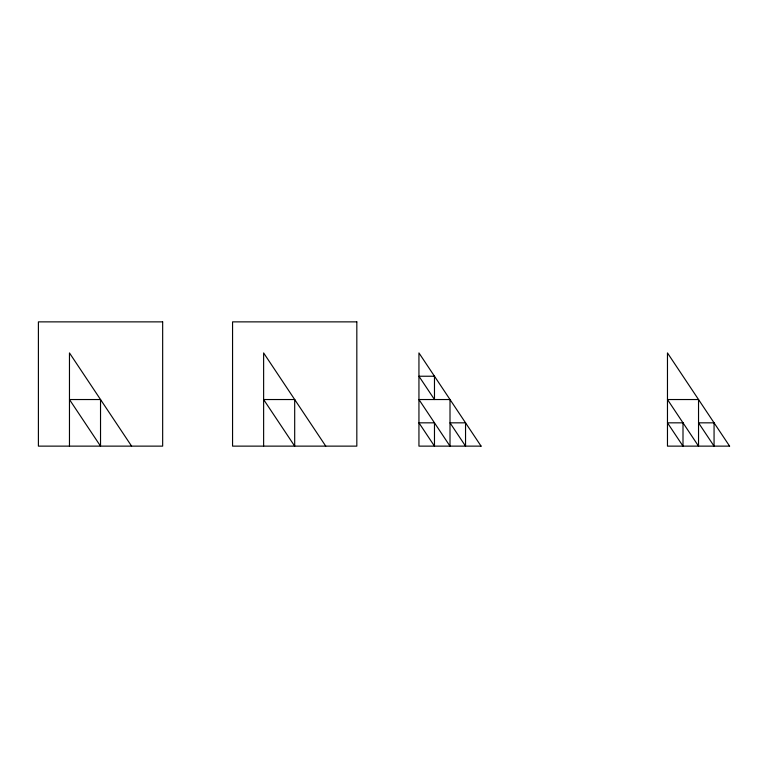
<?xml version="1.0" encoding="UTF-8"?>
<svg xmlns="http://www.w3.org/2000/svg" width="768" height="768" viewBox="0 0 768 768"><rect width="100%" height="100%" fill="white"/><g stroke="black" fill="none" stroke-linecap="round" stroke-linejoin="round"><path stroke-width="1.15" d="M325.757 446.131L263.626 352.934L263.626 446.131M131.597 446.131L69.466 352.934L69.466 446.131M162.662 321.869L38.4 321.869L38.4 446.131L162.662 446.131L162.662 321.869M356.822 321.869L232.56 321.869L232.56 446.131L356.822 446.131L356.822 321.869M434.477 376.234L418.944 376.234L434.477 399.533L434.477 376.234M100.531 399.533L69.466 399.533L100.531 446.131L100.531 399.533M294.691 399.533L263.626 399.533L294.691 446.131L294.691 399.533M450.01 399.533L418.944 399.533L450.01 446.131L450.01 399.533M698.534 399.533L667.469 399.533L698.534 446.131L698.534 399.533M434.477 422.832L418.944 422.832L434.477 446.131L434.477 422.832M465.542 422.832L450.01 422.832L465.542 446.131L465.542 422.832M683.002 422.832L667.469 422.832L683.002 446.131L683.002 422.832M714.067 422.832L698.534 422.832L714.067 446.131L714.067 422.832M481.075 446.131L418.944 446.131L418.944 352.934L481.075 446.131M729.6 446.131L667.469 446.131L667.469 352.934L729.6 446.131"/></g></svg>
